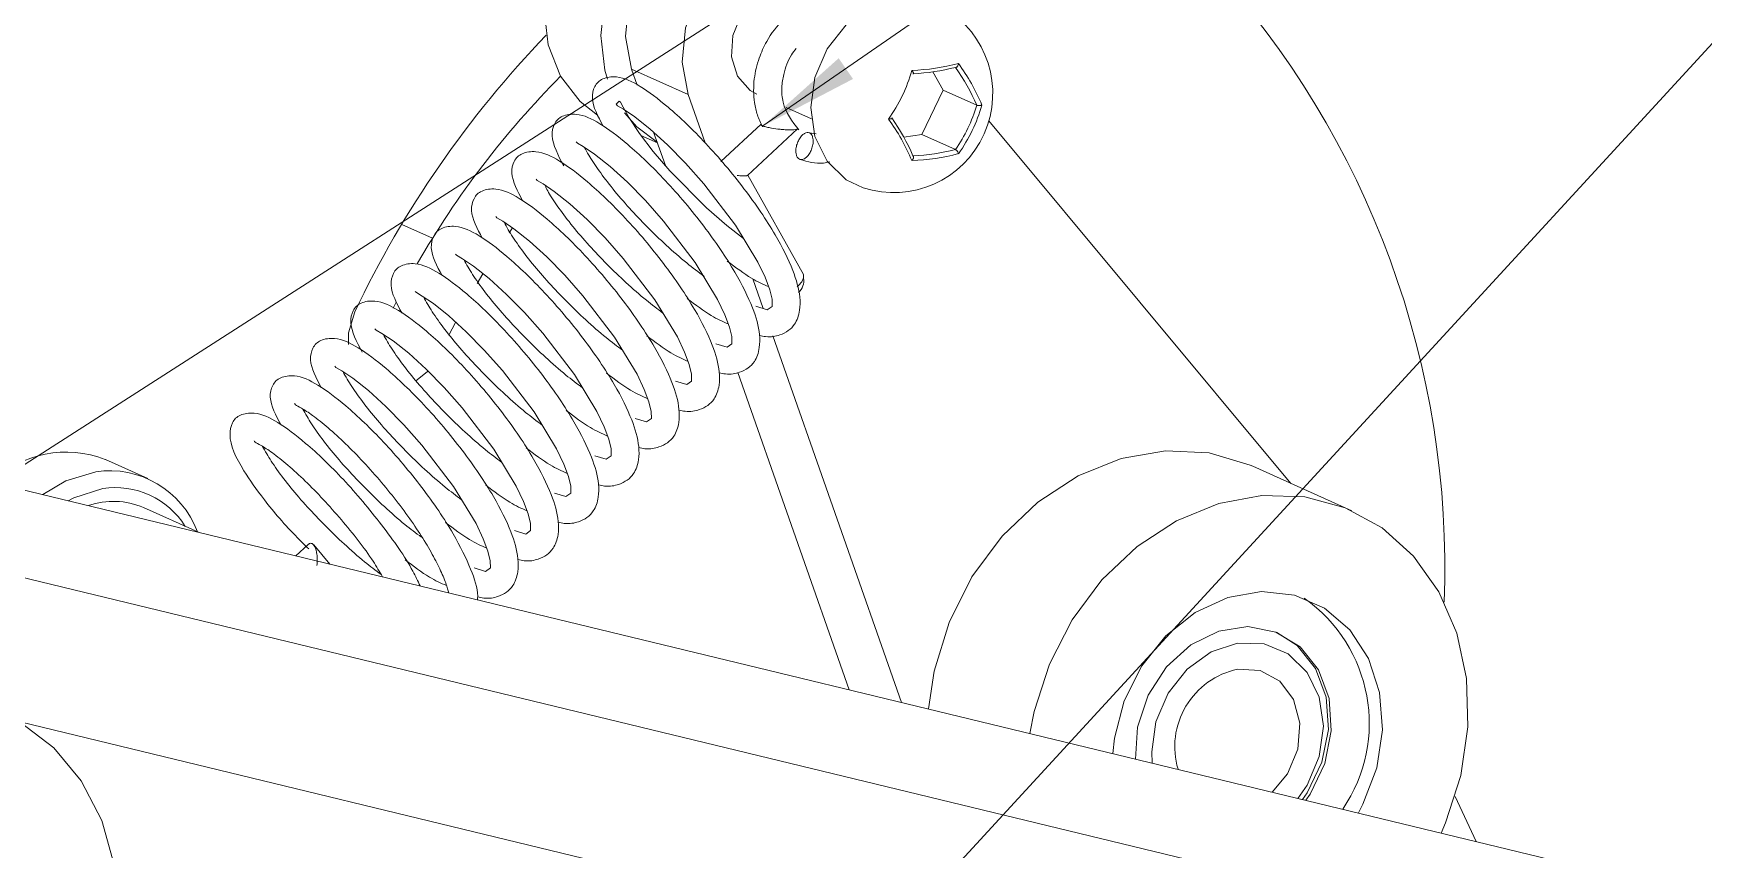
# Model space of a CAD drawing. Header units: millimetres. Extents: x 0 to 841, y 0 to 594.
# Drawn here: x 455.1 to 514.1, y 306.4 to 335.2 of the extents above; entities that cross this region are included whole.
import ezdxf

# ---------------------------------------------------------------- set-up
doc = ezdxf.new("R2010")
doc.units = ezdxf.units.MM
doc.layers.get('0').update_dxf_attribs({"lineweight": 18})
doc.layers.add('10', color=7, linetype='Continuous', lineweight=18)

# ---------------------------------------------------------------- blocks, each defined once
blk = doc.blocks.new('*X7')
at = {"layer": '10', "color": 0, "linetype": 'Continuous'}
blk.add_line((472.742, 289.574), (566.638, 391.676), dxfattribs=at)
blk = doc.blocks.new('*X8')
at = {"layer": '10', "linetype": 'Continuous'}
blk.add_hatch(color=0, dxfattribs=at).paths.add_polyline_path([(480.868, 331.911), (483.539, 334.3), (484.045, 333.569)], flags=0)
at = {"layer": '10', "color": 0, "linetype": 'Continuous'}
blk.add_line((480.868, 331.911), (566.638, 391.267), dxfattribs=at)
blk = doc.blocks.new('*X9')
at = {"layer": '10', "color": 0, "linetype": 'Continuous'}
blk.add_line((390.13, 278.462), (566.137, 391.407), dxfattribs=at)

msp = doc.modelspace()

# ---------------------------------------------------------------- linework, layer by layer
at = {"color": 7, "linetype": 'Continuous', "lineweight": 15}
for p, q in [((478.228, 333.021), (476.228, 333.918)), ((476.228, 333.918), (476.428, 333.349)), ((487.225, 333.173), (486.861, 333.821)), ((478.228, 333.021), (478.826, 331.318)), ((486.475, 331.612), (487.225, 333.173)), ((487.225, 333.173), (488.411, 332.641)), ((481.683, 332.568), (482.576, 332.168)), ((524.454, 302.219), (401.045, 332.074)), ((480.805, 331.972), (479.387, 330.658)), ((480.326, 330.169), (482.091, 331.805)), ((481.398, 331.803), (481.166, 331.837)), ((482.084, 331.801), (482.009, 331.782)), ((499.496, 319.307), (488.837, 332.088)), ((476.562, 331.577), (477.141, 331.317)), ((477.008, 331.695), (477.424, 330.512)), ((482.74, 331.637), (482.498, 331.672)), ((485.838, 331.516), (486.475, 331.612)), ((486.475, 331.612), (487.661, 331.08)), ((482.293, 326.671), (480.335, 330.177)), ((469.211, 327.952), (468.122, 328.44)), ((471.916, 328.141), (472.036, 328.317)), ((470.786, 326.355), (470.988, 326.693)), ((480.511, 326.519), (480.879, 325.469)), ((539.454, 295.494), (416.045, 325.35)), ((467.82, 325.49), (467.927, 325.698)), ((469.786, 324.528), (470.02, 324.981)), ((481.215, 324.513), (485.754, 311.581)), ((479.984, 323.218), (483.913, 312.026)), ((459.165, 319.477), (457.665, 320.15)), ((501.647, 318.343), (498.147, 319.912)), ((533.581, 291.797), (420.585, 319.133)), ((460.948, 317.582), (459.006, 318.453)), ((464.82, 317.148), (464.391, 316.749)), ((465.587, 316.46), (465.016, 317.136)), ((506.028, 306.676), (505.294, 308.267))]:
    msp.add_line(p, q, dxfattribs=at)
for points in [[(479.52, 341.209), (478.595, 341.479), (477.475, 341.476), (476.354, 341.144), (475.31, 340.506), (474.413, 339.604), (473.725, 338.501), (473.292, 337.272), (473.145, 336), (473.292, 334.772), (473.725, 333.672), (474.413, 332.774), (475.03, 332.295)], [(483.413, 338.345), (483.225, 338.725), (482.537, 339.623), (481.64, 340.256), (480.595, 340.583), (479.475, 340.58), (478.354, 340.248), (477.31, 339.609), (476.413, 338.708), (475.725, 337.605), (475.292, 336.375), (475.145, 335.103), (475.292, 333.875), (475.381, 333.564)], [(481.111, 339.4), (480.352, 339.619), (479.281, 339.579), (478.23, 339.17), (477.298, 338.43), (476.576, 337.433), (476.134, 336.273), (476.014, 335.062), (476.228, 333.918)], [(484.144, 337.715), (483.338, 338.389), (482.352, 338.723), (481.281, 338.682), (480.23, 338.273), (479.298, 337.534), (478.576, 336.536), (478.134, 335.376), (478.014, 334.165), (478.228, 333.021)], [(482.293, 336.679), (481.923, 336.787), (481.249, 336.735), (480.609, 336.397), (480.101, 335.824), (479.802, 335.104), (479.757, 334.345), (479.975, 333.664), (480.42, 333.163), (480.657, 333.029)], [(487.251, 336.076), (486.516, 336.362), (485.581, 336.388), (484.646, 336.083), (483.802, 335.477), (483.133, 334.631), (482.703, 333.626), (482.555, 332.561), (482.703, 331.54), (483.133, 330.664), (483.802, 330.017), (484.405, 329.728)], [(480.181, 327.947), (479.597, 328.399), (478.876, 329.025), (477.58, 330.33), (476.999, 331.005), (476.506, 331.649), (476.145, 332.201), (475.938, 332.574), (475.842, 332.755), (475.798, 332.787), (475.739, 332.732), (475.687, 332.683), (475.741, 332.62), (475.948, 332.5), (476.342, 332.239), (476.892, 331.801), (477.504, 331.242), (478.138, 330.597), (478.777, 329.876), (479.896, 328.417), (480.688, 327.111), (480.943, 326.573), (481.107, 326.131), (481.189, 325.798), (481.193, 325.549), (481.02, 325.424), (480.62, 325.55)], [(475.98, 332.376), (476.413, 331.878), (477.134, 331.337)], [(474.282, 331.348), (474.321, 331.303), (474.528, 331.183), (474.922, 330.921), (475.472, 330.483), (476.083, 329.925), (476.718, 329.279), (477.357, 328.558), (478.476, 327.099), (479.268, 325.794), (479.522, 325.255), (479.686, 324.814), (479.769, 324.481), (479.772, 324.232), (479.599, 324.107), (479.2, 324.233)], [(472.861, 330.03), (472.9, 329.985), (473.107, 329.865), (473.501, 329.604), (474.051, 329.166), (474.662, 328.607), (475.297, 327.962), (475.936, 327.241), (477.055, 325.782), (477.847, 324.476), (478.102, 323.938), (478.266, 323.496), (478.348, 323.163), (478.352, 322.914), (478.179, 322.789), (477.779, 322.915)], [(471.441, 328.713), (471.479, 328.667), (471.687, 328.548), (472.081, 328.286), (472.631, 327.848), (473.242, 327.29), (473.876, 326.644), (474.515, 325.923), (475.634, 324.464), (476.427, 323.159), (476.681, 322.62), (476.845, 322.179), (476.928, 321.846), (476.931, 321.597), (476.758, 321.472), (476.359, 321.597)], [(470.02, 327.395), (470.059, 327.35), (470.266, 327.23), (470.66, 326.968), (471.21, 326.531), (471.821, 325.972), (472.456, 325.327), (473.095, 324.606), (474.214, 323.147), (475.006, 321.841), (475.261, 321.303), (475.425, 320.861), (475.507, 320.528), (475.51, 320.279), (475.338, 320.154), (474.938, 320.28)], [(482.073, 326.24), (482.125, 326.285), (482.242, 326.419), (482.303, 326.55), (482.299, 326.658), (482.293, 326.671)], [(468.599, 326.078), (468.638, 326.032), (468.846, 325.913), (469.24, 325.651), (469.79, 325.213), (470.401, 324.655), (471.035, 324.009), (471.674, 323.288), (472.793, 321.829), (473.586, 320.524), (473.84, 319.985), (474.004, 319.544), (474.086, 319.211), (474.09, 318.962), (473.917, 318.837), (473.517, 318.962)], [(466.465, 325.361), (466.248, 324.615), (466.239, 324.202)], [(467.179, 324.76), (467.218, 324.715), (467.425, 324.595), (467.819, 324.333), (468.369, 323.895), (468.98, 323.337), (469.615, 322.692), (470.254, 321.971), (471.373, 320.512), (472.165, 319.206), (472.419, 318.668), (472.584, 318.226), (472.666, 317.893), (472.669, 317.644), (472.497, 317.519), (472.097, 317.645)], [(465.758, 323.443), (465.797, 323.397), (466.004, 323.278), (466.398, 323.016), (466.948, 322.578), (467.56, 322.02), (468.194, 321.374), (468.833, 320.653), (469.952, 319.194), (470.744, 317.889), (470.999, 317.35), (471.163, 316.909), (471.245, 316.576), (471.249, 316.326), (471.076, 316.202), (470.676, 316.327)], [(468.617, 322.927), (469.019, 323.244), (469.044, 323.269)], [(498.147, 319.912), (498.056, 319.952), (496.606, 320.378), (495.071, 320.457), (493.512, 320.185), (491.99, 319.573), (490.568, 318.646), (489.302, 317.44), (488.242, 316.005), (487.432, 314.397), (486.904, 312.681), (486.705, 311.351)], [(455.46, 318.91), (456.273, 319.399), (457.324, 319.718)], [(457.574, 319.123), (456.553, 318.798), (456.355, 318.693)], [(504.8, 306.973), (504.955, 307.33), (505.494, 309.005), (505.743, 310.724), (505.693, 312.42), (505.346, 314.028), (504.715, 315.486), (503.825, 316.738), (502.71, 317.736), (501.412, 318.442), (499.982, 318.829), (498.475, 318.881), (496.948, 318.597), (495.46, 317.988), (494.068, 317.077), (492.826, 315.898), (491.781, 314.498), (490.975, 312.931), (490.436, 311.255), (490.288, 310.484)], [(501.875, 307.681), (502.039, 307.987), (502.525, 309.276), (502.724, 310.619), (502.624, 311.931), (502.231, 313.13), (501.571, 314.14), (500.683, 314.899), (499.625, 315.358), (498.463, 315.488), (497.269, 315.282), (496.119, 314.752), (495.085, 313.932), (494.232, 312.872), (493.614, 311.641), (493.269, 310.315), (493.213, 309.777)], [(500.022, 308.129), (500.173, 308.35), (500.69, 309.425), (500.919, 310.582), (500.842, 311.719), (500.465, 312.735), (499.821, 313.539), (498.968, 314.06), (497.981, 314.252), (496.949, 314.098), (495.962, 313.611), (495.109, 312.835), (494.465, 311.838), (494.088, 310.71), (494.008, 309.584)], [(499.742, 308.197), (500.067, 308.667), (500.498, 309.673), (500.646, 310.74), (500.498, 311.763), (500.067, 312.641), (499.397, 313.289), (498.552, 313.642), (497.615, 313.668), (496.678, 313.363), (495.833, 312.756), (495.163, 311.908), (494.732, 310.901), (494.584, 309.834), (494.605, 309.44)], [(499.001, 314.049), (499.721, 313.584), (500.365, 312.779), (500.742, 311.764), (500.819, 310.627), (500.59, 309.47), (500.073, 308.395), (499.909, 308.157)], [(497.615, 312.75), (498.413, 312.703), (499.103, 312.33), (499.592, 311.681), (499.814, 310.843), (499.739, 309.931), (499.377, 309.066), (498.835, 308.416)], [(450.334, 294.319), (451.854, 294.714), (453.316, 295.427), (454.664, 296.432), (455.845, 297.689), (456.814, 299.151), (457.535, 300.762), (457.978, 302.459), (458.128, 304.177), (457.978, 305.851), (457.535, 307.416), (456.814, 308.811), (455.845, 309.983), (454.664, 310.888), (454.662, 310.889)]]:
    msp.add_lwpolyline(points, dxfattribs=at)
for centre, radius, start, end in [((473.369, 316.305), 31.56, 357.84995, 42.48092), ((485.475, 333.061), 3.5, 252.20418, 59.5036), ((500.095, 309.278), 37.278, 136.13151, 154.44117), ((496.608, 310.923), 32.26, 135.17312, 150.0035), ((480.803, 335.37), 5.525, 324.4277, 344.24654), ((485.803, 341.628), 7.765, 272.34299, 284.65457), ((485.797, 341.318), 7.573, 272.75173, 284.24584), ((481.956, 329.898), 7.013, 23.0196, 35.56788), ((481.95, 329.887), 7.192, 22.57355, 36.01387), ((483.249, 334.16), 5.381, 325.07592, 343.59786), ((483.274, 334.148), 5.525, 324.42696, 344.24691), ((479.479, 327.927), 7.192, 22.57431, 36.01358), ((479.707, 328.114), 7.012, 23.01917, 35.56884), ((485.803, 338.447), 7.765, 272.34299, 284.65457), ((485.797, 338.42), 7.573, 272.75173, 284.24584), ((481.728, 326.462), 0.579, 313.11087, 8.20831), ((456.289, 316.663), 3.748, 68.47299, 134.35395), ((457.802, 316.428), 3.325, 20.59364, 98.27237), ((458.027, 316.268), 2.89, 31.77272, 99.017), ((457.956, 316.028), 2.643, 66.59396, 109.47082), ((496.886, 310.846), 5.374, 325.66169, 55.0886), ((498.193, 310.015), 2.796, 101.93667, 196.50305)]:
    msp.add_arc(centre, radius, start, end, dxfattribs=at)
for points, knots in [([(484.749, 336.067), (484.641, 336.151), (484.293, 336.42), (483.567, 336.526), (482.794, 336.406), (482.139, 336.103), (481.517, 335.647), (481.029, 335.007), (480.707, 334.275), (480.523, 333.54), (480.536, 332.853), (480.656, 332.286), (480.783, 332.019), (480.848, 331.883)], [0, 0, 0, 0, 684.188931, 2207.907425, 3528.451832, 4502.916954, 5632.459951, 7125.184611, 8083.611846, 9224.445875, 10519.073676, 11225.375935, 11965.303313, 11965.303313, 11965.303313, 11965.303313]), ([(482.135, 331.771), (481.902, 332.07), (481.573, 332.492), (481.513, 333.245), (481.607, 333.812), (481.771, 334.308), (481.983, 334.57), (482.042, 334.644)], [0, 0, 0, 0, 2275.954369, 3214.042829, 4040.957353, 5307.74925, 5800.660747, 5800.660747, 5800.660747, 5800.660747]), ([(480.745, 324.523), (480.819, 324.507), (481.103, 324.445), (481.578, 324.551), (481.984, 324.817), (482.179, 325.345), (482.184, 326.009), (481.945, 326.845), (481.309, 328.126), (480.228, 329.718), (478.861, 331.336), (477.545, 332.593), (476.548, 333.336), (475.807, 333.697), (475.171, 333.6), (474.912, 333.334), (474.772, 332.764), (475.047, 332.245), (475.227, 331.904)], [0, 0, 0, 0, 246.592785, 948.874924, 2086.945104, 2884.69985, 3488.543419, 4623.402345, 5948.721688, 7525.404455, 9133.716932, 10705.499474, 12038.772561, 13251.346879, 14009.037968, 14774.80424, 15498.439166, 16886.398463, 16886.398463, 16886.398463, 16886.398463]), ([(486.161, 333.754), (486.165, 333.752), (486.174, 333.749), (486.181, 333.755), (486.181, 333.767), (486.175, 333.786), (486.162, 333.811), (486.144, 333.839), (486.129, 333.86), (486.121, 333.869), (486.12, 333.87)], [0, 0, 0, 0, 1157.292232, 2317.132522, 3434.299027, 4593.777785, 5893.760311, 7405.223449, 8825.698355, 8909.569658, 8909.569658, 8909.569658, 8909.569658]), ([(487.767, 334.116), (487.767, 334.115), (487.766, 334.104), (487.761, 334.081), (487.749, 334.048), (487.733, 334.019), (487.715, 333.996), (487.696, 333.981), (487.677, 333.974), (487.666, 333.976), (487.661, 333.978)], [0, 0, 0, 0, 84.103604, 1508.512832, 3024.162306, 4327.745425, 5490.435619, 6610.696366, 7773.749094, 8934.246706, 8934.246706, 8934.246706, 8934.246706]), ([(488.591, 332.648), (488.59, 332.648), (488.585, 332.645), (488.57, 332.64), (488.543, 332.634), (488.512, 332.63), (488.482, 332.629), (488.453, 332.631), (488.428, 332.635), (488.416, 332.639), (488.411, 332.641)], [0, 0, 0, 0, 84.123988, 1509.395894, 3026.120645, 4330.824879, 5493.942601, 6614.963005, 7778.980993, 8940.283708, 8940.283708, 8940.283708, 8940.283708]), ([(479.325, 323.205), (479.399, 323.189), (479.682, 323.128), (480.157, 323.233), (480.563, 323.499), (480.758, 324.028), (480.764, 324.691), (480.524, 325.528), (479.888, 326.808), (478.807, 328.4), (477.44, 330.018), (476.124, 331.275), (475.127, 332.019), (474.386, 332.379), (473.75, 332.283), (473.491, 332.017), (473.35, 331.422), (473.641, 330.874), (473.839, 330.504)], [0, 0, 0, 0, 244.125933, 939.385199, 2066.080016, 2855.849525, 3453.654614, 4577.164868, 5889.240531, 7450.14686, 9042.376094, 10598.440696, 11918.380955, 13118.829421, 13868.940242, 14627.054442, 15343.452966, 16833.15104, 16833.15104, 16833.15104, 16833.15104]), ([(481.166, 331.837), (481.111, 331.847), (481.028, 331.863), (480.934, 331.888), (480.874, 331.907), (480.83, 331.926), (480.793, 331.951), (480.801, 331.964), (480.806, 331.973)], [0, 0, 0, 0, 1688.426304, 2559.23138, 3382.792884, 4219.072571, 5074.614121, 6765.283243, 6765.283243, 6765.283243, 6765.283243]), ([(482.009, 331.782), (481.978, 331.779), (481.906, 331.772), (481.748, 331.774), (481.571, 331.784), (481.448, 331.798), (481.398, 331.803)], [0, 0, 0, 0, 1008.78355, 2363.265478, 3743.689459, 4717.923892, 4717.923892, 4717.923892, 4717.923892]), ([(485.411, 332.193), (485.415, 332.19), (485.423, 332.186), (485.423, 332.178), (485.414, 332.171), (485.396, 332.165), (485.369, 332.159), (485.335, 332.156), (485.31, 332.156), (485.297, 332.156), (485.297, 332.156)], [0, 0, 0, 0, 1154.832368, 2312.36488, 3427.139375, 4583.776636, 5881.211543, 7389.485667, 8806.816488, 8890.471768, 8890.471768, 8890.471768, 8890.471768]), ([(482.584, 331.09), (482.601, 331.144), (482.637, 331.256), (482.644, 331.407), (482.624, 331.529), (482.581, 331.619), (482.513, 331.675), (482.427, 331.686), (482.339, 331.655), (482.245, 331.584), (482.154, 331.47), (482.078, 331.315), (482.032, 331.147), (482.022, 330.997), (482.043, 330.875), (482.086, 330.786), (482.154, 330.729), (482.239, 330.718), (482.328, 330.749), (482.421, 330.82), (482.514, 330.933), (482.561, 331.039), (482.584, 331.09)], [0, 0, 0, 0, 1146.624111, 2362.608269, 3256.476977, 4242.554684, 5304.149034, 6363.434183, 7345.402234, 8236.617767, 9447.343804, 10589.888152, 11734.344405, 12949.425977, 13842.728422, 14825.898865, 15884.775029, 16941.762979, 17922.335649, 18812.868088, 20024.607847, 21168.73715, 21168.73715, 21168.73715, 21168.73715]), ([(477.904, 321.888), (477.978, 321.872), (478.262, 321.81), (478.737, 321.915), (479.143, 322.182), (479.338, 322.71), (479.343, 323.373), (479.104, 324.21), (478.468, 325.491), (477.386, 327.083), (476.02, 328.701), (474.704, 329.958), (473.707, 330.701), (472.966, 331.062), (472.33, 330.965), (472.071, 330.699), (471.931, 330.129), (472.206, 329.61), (472.386, 329.269)], [0, 0, 0, 0, 245.036841, 942.89033, 2073.78912, 2866.505499, 3466.541399, 4594.24381, 5911.215226, 7477.94577, 9076.124216, 10637.989446, 11962.854769, 13167.782483, 13920.692195, 14681.63515, 15400.699355, 16779.914729, 16779.914729, 16779.914729, 16779.914729]), ([(478.796, 326.602), (478.59, 326.757), (478.148, 327.09), (477.229, 327.895), (476.32, 328.812), (475.556, 329.703), (475.069, 330.338), (474.728, 330.864), (474.62, 331.069), (474.576, 331.151)], [0, 0, 0, 0, 892.687663, 1918.672791, 3883.112316, 4919.942338, 5984.632503, 7040.854161, 7755.997929, 7755.997929, 7755.997929, 7755.997929]), ([(482.169, 330.732), (482.446, 330.651), (482.796, 330.55), (483.158, 330.627), (483.233, 330.642)], [0, 0, 0, 0, 2113.020554, 2662.638445, 2662.638445, 2662.638445, 2662.638445]), ([(486.161, 330.856), (486.165, 330.853), (486.174, 330.847), (486.181, 330.828), (486.181, 330.804), (486.175, 330.776), (486.162, 330.745), (486.144, 330.715), (486.129, 330.696), (486.121, 330.688), (486.12, 330.688)], [0, 0, 0, 0, 1155.524668, 2313.841188, 3428.917721, 4586.625576, 5884.622604, 7393.777244, 8812.082619, 8895.825824, 8895.825824, 8895.825824, 8895.825824]), ([(487.767, 330.934), (487.767, 330.934), (487.766, 330.941), (487.761, 330.956), (487.749, 330.982), (487.733, 331.009), (487.715, 331.033), (487.696, 331.054), (487.677, 331.071), (487.666, 331.077), (487.661, 331.08)], [0, 0, 0, 0, 83.980323, 1506.301632, 3019.729445, 4321.401752, 5482.387657, 6600.621531, 7762.217825, 8921.014362, 8921.014362, 8921.014362, 8921.014362]), ([(479.958, 330.164), (480.021, 330.158), (480.146, 330.148), (480.262, 330.15), (480.316, 330.162), (480.336, 330.172), (480.328, 330.182), (480.326, 330.186)], [0, 0, 0, 0, 1774.163464, 3546.173787, 4484.581665, 5322.614101, 5786.342483, 5786.342483, 5786.342483, 5786.342483]), ([(476.484, 320.57), (476.557, 320.554), (476.841, 320.493), (477.316, 320.598), (477.722, 320.864), (477.917, 321.393), (477.923, 322.056), (477.683, 322.893), (477.047, 324.173), (475.966, 325.765), (474.599, 327.383), (473.283, 328.64), (472.286, 329.384), (471.545, 329.744), (470.909, 329.648), (470.651, 329.382), (470.511, 328.811), (470.785, 328.292), (470.966, 327.951)], [0, 0, 0, 0, 244.259847, 939.90001, 2067.212104, 2857.414346, 3455.547205, 4579.672757, 5892.467692, 7454.23878, 9047.340287, 10604.252084, 11924.915504, 13126.021746, 13876.543567, 14635.073156, 15351.856712, 16726.689562, 16726.689562, 16726.689562, 16726.689562]), ([(477.34, 325.312), (477.146, 325.458), (476.716, 325.783), (475.808, 326.578), (474.9, 327.494), (474.135, 328.386), (473.649, 329.019), (473.325, 329.52), (473.224, 329.707), (473.19, 329.771)], [0, 0, 0, 0, 863.411521, 1915.70494, 3930.516585, 4993.932984, 6085.923278, 7169.229164, 7731.860244, 7731.860244, 7731.860244, 7731.860244]), ([(475.063, 319.253), (475.137, 319.237), (475.421, 319.175), (475.896, 319.28), (476.301, 319.547), (476.497, 320.075), (476.502, 320.738), (476.262, 321.575), (475.627, 322.856), (474.545, 324.448), (473.178, 326.066), (471.862, 327.323), (470.866, 328.066), (470.124, 328.427), (469.488, 328.33), (469.23, 328.064), (469.09, 327.494), (469.365, 326.975), (469.545, 326.634)], [0, 0, 0, 0, 243.482736, 936.909729, 2060.635291, 2848.331126, 3444.552296, 4565.101455, 5873.719571, 7430.522079, 9018.555151, 10570.513556, 11886.975333, 13084.260133, 13832.397478, 14588.513813, 15303.017034, 16673.475691, 16673.475691, 16673.475691, 16673.475691]), ([(475.92, 323.994), (475.726, 324.141), (475.295, 324.465), (474.388, 325.261), (473.479, 326.177), (472.715, 327.068), (472.228, 327.703), (471.887, 328.229), (471.779, 328.433), (471.735, 328.516)], [0, 0, 0, 0, 842.071181, 1868.355799, 3833.368752, 4870.501429, 5935.501762, 6992.031736, 7707.384257, 7707.384257, 7707.384257, 7707.384257]), ([(474.499, 322.677), (474.305, 322.823), (473.875, 323.147), (472.967, 323.943), (472.059, 324.859), (471.294, 325.75), (470.807, 326.386), (470.467, 326.912), (470.358, 327.116), (470.314, 327.198)], [0, 0, 0, 0, 839.397385, 1862.42328, 3821.196803, 4855.036005, 5916.654992, 6969.830207, 7682.911297, 7682.911297, 7682.911297, 7682.911297]), ([(479.61, 327.148), (479.903, 326.925), (480.435, 326.52), (480.87, 326.33), (481.065, 326.244)], [0, 0, 0, 0, 1459.981287, 2644.875528, 2644.875528, 2644.875528, 2644.875528]), ([(473.643, 317.935), (473.716, 317.919), (474, 317.858), (474.475, 317.963), (474.881, 318.229), (475.076, 318.758), (475.081, 319.421), (474.842, 320.258), (474.206, 321.538), (473.125, 323.13), (471.758, 324.748), (470.442, 326.005), (469.445, 326.749), (468.704, 327.109), (468.068, 327.013), (467.81, 326.747), (467.669, 326.176), (467.944, 325.657), (468.124, 325.316)], [0, 0, 0, 0, 242.706568, 933.921171, 2054.056071, 2839.238722, 3433.557509, 4550.531647, 5854.974549, 7406.809821, 8989.776264, 10536.783113, 11849.044633, 13042.509434, 13788.259808, 14541.963715, 15254.187224, 16620.27345, 16620.27345, 16620.27345, 16620.27345]), ([(472.222, 316.618), (472.296, 316.602), (472.58, 316.54), (473.054, 316.645), (473.46, 316.912), (473.656, 317.44), (473.661, 318.103), (473.421, 318.94), (472.786, 320.221), (471.704, 321.813), (470.337, 323.431), (469.021, 324.688), (468.025, 325.431), (467.283, 325.792), (466.647, 325.695), (466.388, 325.429), (466.247, 324.84), (466.535, 324.299), (466.728, 323.936)], [0, 0, 0, 0, 240.671683, 926.091047, 2036.834548, 2815.434118, 3404.770162, 4512.379434, 5805.885619, 7344.710177, 8914.404775, 10448.441304, 11749.700646, 12933.159269, 13672.657169, 14420.041926, 15126.294068, 16567.082454, 16567.082454, 16567.082454, 16567.082454]), ([(473.078, 321.359), (472.884, 321.506), (472.454, 321.83), (471.547, 322.626), (470.638, 323.542), (469.874, 324.433), (469.386, 325.068), (469.046, 325.594), (468.938, 325.798), (468.894, 325.881)], [0, 0, 0, 0, 836.72396, 1856.491822, 3809.026781, 4839.573581, 5897.823487, 6947.632978, 7658.442951, 7658.442951, 7658.442951, 7658.442951]), ([(478.189, 325.83), (478.483, 325.607), (479.015, 325.203), (479.45, 325.012), (479.644, 324.927)], [0, 0, 0, 0, 1455.404835, 2636.584703, 2636.584703, 2636.584703, 2636.584703]), ([(470.801, 315.3), (470.875, 315.284), (471.159, 315.223), (471.634, 315.328), (472.04, 315.594), (472.235, 316.123), (472.24, 316.786), (472.001, 317.623), (471.365, 318.903), (470.284, 320.495), (468.917, 322.113), (467.601, 323.37), (466.604, 324.114), (465.863, 324.474), (465.227, 324.378), (464.968, 324.112), (464.828, 323.541), (465.103, 323.022), (465.283, 322.681)], [0, 0, 0, 0, 241.153195, 927.943879, 2040.909662, 2821.066978, 3411.582054, 4521.407322, 5817.501426, 7359.404691, 8932.239834, 10469.350934, 11773.211226, 12959.037597, 13700.015012, 14448.895055, 15156.560209, 16513.903129, 16513.903129, 16513.903129, 16513.903129]), ([(471.658, 320.042), (471.464, 320.188), (471.033, 320.512), (470.126, 321.308), (469.217, 322.224), (468.453, 323.115), (467.966, 323.75), (467.626, 324.277), (467.517, 324.481), (467.473, 324.563)], [0, 0, 0, 0, 834.051131, 1850.561679, 3796.87106, 4824.113711, 5878.983537, 6925.439755, 7633.979279, 7633.979279, 7633.979279, 7633.979279]), ([(476.769, 324.513), (477.062, 324.29), (477.594, 323.885), (478.029, 323.695), (478.224, 323.609)], [0, 0, 0, 0, 1450.829251, 2628.29566, 2628.29566, 2628.29566, 2628.29566]), ([(470.8, 315.199), (470.801, 315.243), (470.812, 315.575), (470.568, 316.31), (469.949, 317.584), (468.862, 319.178), (467.497, 320.795), (466.18, 322.053), (465.183, 322.796), (464.442, 323.157), (463.806, 323.06), (463.548, 322.794), (463.408, 322.223), (463.682, 321.705), (463.863, 321.364)], [0, 0, 0, 0, 159.824658, 1202.865078, 2420.956526, 3870.074212, 5348.262442, 6792.876331, 8018.27552, 9132.7436, 9829.131958, 10532.947394, 11198.028065, 12473.691577, 12473.691577, 12473.691577, 12473.691577]), ([(470.237, 318.724), (470.043, 318.871), (469.613, 319.195), (468.705, 319.991), (467.797, 320.907), (467.033, 321.798), (466.545, 322.433), (466.205, 322.959), (466.096, 323.163), (466.052, 323.246)], [0, 0, 0, 0, 831.378001, 1844.630407, 3784.701156, 4808.651572, 5860.140155, 6903.242323, 7609.520314, 7609.520314, 7609.520314, 7609.520314]), ([(475.348, 323.195), (475.642, 322.972), (476.173, 322.568), (476.608, 322.377), (476.803, 322.292)], [0, 0, 0, 0, 1446.25455, 2620.00842, 2620.00842, 2620.00842, 2620.00842]), ([(468.771, 315.69), (468.691, 315.861), (468.379, 316.521), (467.427, 317.868), (466.08, 319.476), (464.759, 320.735), (463.763, 321.478), (463.021, 321.839), (462.387, 321.742), (462.123, 321.478), (461.988, 320.815), (462.402, 319.929), (463.277, 318.688), (464.115, 317.699), (464.705, 317.127), (464.84, 316.996)], [0, 0, 0, 0, 492.51581, 1901.137584, 3338.017567, 4742.26144, 5933.418845, 7016.743007, 7693.670645, 8377.812715, 9024.314237, 10639.892475, 11740.483776, 13038.934009, 13425.074019, 13425.074019, 13425.074019, 13425.074019]), ([(464.338, 322.125), (464.343, 322.113), (464.354, 322.084), (464.576, 321.972), (464.973, 321.713), (465.515, 321.283), (466.128, 320.723), (466.774, 320.068), (467.607, 319.128), (468.553, 317.904), (469.247, 316.755), (469.593, 316.016), (469.735, 315.64), (469.768, 315.492), (469.778, 315.446)], [0, 0, 0, 0, 664.13616, 1504.819625, 2471.009741, 3528.193279, 4571.536226, 5593.387998, 6617.49335, 8552.110637, 10352.122462, 11215.040677, 12090.569438, 12482.789611, 12482.789611, 12482.789611, 12482.789611]), ([(468.817, 317.407), (468.623, 317.553), (468.192, 317.877), (467.285, 318.673), (466.376, 319.589), (465.612, 320.48), (465.125, 321.115), (464.784, 321.642), (464.676, 321.846), (464.632, 321.928)], [0, 0, 0, 0, 828.713231, 1838.700276, 3772.536628, 4793.196442, 5841.305964, 6881.067343, 7585.066109, 7585.066109, 7585.066109, 7585.066109]), ([(473.927, 321.878), (474.221, 321.654), (474.753, 321.25), (475.188, 321.06), (475.383, 320.974)], [0, 0, 0, 0, 1441.680966, 2611.723, 2611.723, 2611.723, 2611.723]), ([(462.917, 320.808), (462.922, 320.795), (462.933, 320.767), (463.156, 320.655), (463.552, 320.396), (464.095, 319.966), (464.707, 319.406), (465.355, 318.75), (466.18, 317.814), (466.961, 316.836), (467.338, 316.192), (467.444, 316.011)], [0, 0, 0, 0, 680.705663, 1542.361309, 2532.65656, 3616.215375, 4685.588388, 5732.933957, 6782.578631, 8765.461901, 9540.377696, 9540.377696, 9540.377696, 9540.377696]), ([(467.396, 316.089), (467.202, 316.235), (466.772, 316.56), (465.864, 317.356), (464.956, 318.272), (464.192, 319.163), (463.704, 319.798), (463.364, 320.324), (463.255, 320.528), (463.211, 320.611)], [0, 0, 0, 0, 826.042263, 1832.783062, 3760.375435, 4777.745545, 5822.47692, 6858.887058, 7560.616707, 7560.616707, 7560.616707, 7560.616707]), ([(472.507, 320.56), (472.8, 320.337), (473.332, 319.933), (473.767, 319.742), (473.962, 319.657)], [0, 0, 0, 0, 1437.108605, 2603.43942, 2603.43942, 2603.43942, 2603.43942]), ([(471.086, 319.243), (471.38, 319.019), (471.912, 318.615), (472.347, 318.424), (472.542, 318.339)], [0, 0, 0, 0, 1432.53706, 2595.157694, 2595.157694, 2595.157694, 2595.157694]), ([(469.666, 317.925), (469.959, 317.702), (470.491, 317.298), (470.926, 317.107), (471.121, 317.022)], [0, 0, 0, 0, 1427.963303, 2586.877882, 2586.877882, 2586.877882, 2586.877882]), ([(465.131, 316.412), (465.137, 316.489), (465.149, 316.642), (465.13, 316.838), (465.097, 316.979), (465.06, 317.073), (465.015, 317.145), (464.959, 317.188), (464.901, 317.196), (464.853, 317.179), (464.829, 317.153), (464.822, 317.146)], [0, 0, 0, 0, 1845.541757, 3688.77965, 4664.989072, 5536.714378, 6476.682602, 7366.218172, 8260.234477, 9204.742878, 9556.683362, 9556.683362, 9556.683362, 9556.683362]), ([(468.245, 316.608), (468.539, 316.384), (469.071, 315.98), (469.506, 315.789), (469.7, 315.704)], [0, 0, 0, 0, 1423.393876, 2578.599922, 2578.599922, 2578.599922, 2578.599922])]:
    msp.add_open_spline(points, degree=3, knots=knots, dxfattribs=at)

# ---------------------------------------------------------------- block references
at = {"layer": '10'}
for name in ['*X9', '*X7', '*X8']:
    msp.add_blockref(name, (0, 0), dxfattribs=at)

doc.saveas('drawing.dxf')
